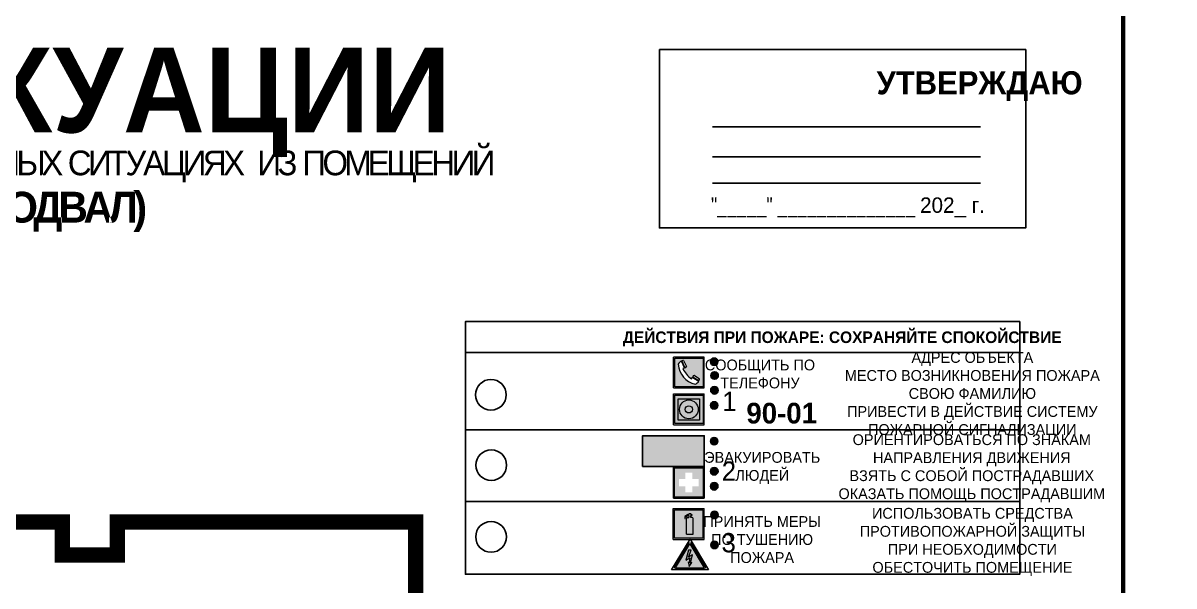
# Model space of a CAD drawing. Header units: millimetres. Extents: x 13114 to 67229, y 22859 to 38520.
# Drawn here: x 17581.7 to 17880.1, y 25311.4 to 25457.3 of the extents above; entities that cross this region are included whole.
import ezdxf

# ---------------------------------------------------------------- set-up
doc = ezdxf.new("R2010")
doc.units = ezdxf.units.MM
doc.styles.add('обычный', font='arial.ttf')

# ---------------------------------------------------------------- blocks, each defined once
blk = doc.blocks.new('A$C3E6D3DDE')
at = {"lineweight": 5}
h = blk.add_hatch(color=40, dxfattribs=at)
h.paths.add_polyline_path([(24.1, 1.45), (16.46, -11.35), (31.74, -11.35)])
h.paths.add_polyline_path([(24.09, -0.46), (30.03, -10.41), (18.14, -10.41)], flags=16)
h.paths.add_polyline_path([(24.54, -3.08), (23.41, -6.02), (25.13, -5.01), (24.33, -8.5), (24.82, -8.27), (23.79, -9.86), (23.4, -8.04), (23.8, -8.43), (24.04, -6.29), (22.39, -7.25), (23.44, -3.08)], flags=0)
h = blk.add_hatch(color=256, dxfattribs=at)
h.paths.add_polyline_path([(24.37, 0.03, 0.567511), (23.82, 0.03), (17.59, -10.4, 0.582454), (17.86, -10.88), (30.32, -10.88, 0.582149), (30.6, -10.4)])
h.paths.add_polyline_path([(24.09, -0.46), (18.14, -10.41), (30.03, -10.41)], flags=16)
h.paths.add_polyline_path([(24.54, -3.08), (23.41, -6.02), (25.13, -5.01), (24.33, -8.5), (24.82, -8.27), (23.79, -9.86), (23.4, -8.04), (23.8, -8.43), (24.04, -6.29), (22.39, -7.25), (23.44, -3.08)], flags=0)
h = blk.add_hatch(color=40, dxfattribs=at)
h.paths.add_polyline_path([(24.09, -0.46), (18.14, -10.41), (30.03, -10.41)])
h.paths.add_polyline_path([(24.82, -8.27), (23.79, -9.86), (23.4, -8.04), (23.8, -8.43), (24.04, -6.29), (22.39, -7.25), (23.44, -3.08), (24.54, -3.08), (23.41, -6.02), (25.13, -5.01), (24.33, -8.5)], flags=16)
at = {"color": 40, "lineweight": 5}
for p, q in [((16.46, -11.35), (24.1, 1.45)), ((24.1, 1.45), (31.74, -11.35))]:
    blk.add_line(p, q, dxfattribs=at)
at = {"lineweight": 5}
for p, q in [((17.59, -10.4), (23.82, 0.03)), ((24.37, 0.03), (30.6, -10.4)), ((18.14, -10.41), (24.09, -0.46)), ((23.44, -3.08), (22.39, -7.25)), ((23.41, -6.02), (24.54, -3.08)), ((24.54, -3.08), (23.44, -3.08)), ((24.09, -0.46), (30.03, -10.41)), ((22.39, -7.25), (24.04, -6.29)), ((23.8, -8.43), (23.4, -8.04)), ((23.4, -8.04), (23.79, -9.86)), ((25.13, -5.01), (23.41, -6.02)), ((23.79, -9.86), (24.82, -8.27)), ((24.04, -6.29), (23.8, -8.43)), ((24.33, -8.5), (25.13, -5.01)), ((24.82, -8.27), (24.33, -8.5)), ((17.86, -10.88), (30.32, -10.88)), ((18.14, -10.41), (30.03, -10.41))]:
    blk.add_line(p, q, dxfattribs=at)
at = {"color": 50, "lineweight": 5}
blk.add_line((31.74, -11.35), (16.46, -11.35), dxfattribs=at)
blk = doc.blocks.new('A$C456E1F9C')
at = {"lineweight": 5}
h = blk.add_hatch(color=242, dxfattribs=at)
h.paths.add_polyline_path([(0.51, -1.47), (0.51, -13.26), (12.29, -13.26), (12.29, -1.47)])
h.paths.add_polyline_path([(5.42, -4.95, -0.254479), (4.78, -5.4), (3.52, -2.53, -0.209735), (4.23, -2.4)], flags=16)
h.paths.add_polyline_path([(8.53, -8.6), (10.87, -10.17), (10.54, -10.76), (8.03, -9.13, -0.192251)], flags=16)
h.paths.add_polyline_path([(4.61, -5.49, 0.005518), (3.87, -5.72, 0.128647), (7.49, -10.01, 0.00809), (7.83, -9.33), (10.47, -10.97, -0.16736), (8.99, -12.25, -0.327862), (1.95, -3.95, -0.166952), (3.36, -2.62)], flags=16)
at = {"color": 242, "lineweight": 5}
for p, q in [((0, -13.77), (0, -0.97)), ((12.8, -0.97), (0, -0.97)), ((4.61, -5.49), (3.36, -2.62)), ((3.52, -2.53), (4.78, -5.4)), ((4.23, -2.4), (5.42, -4.95)), ((12.8, -13.77), (12.8, -0.97)), ((7.83, -9.33), (10.47, -10.97)), ((8.03, -9.13), (10.54, -10.76)), ((10.81, -10.12), (8.53, -8.6)), ((0, -13.77), (12.8, -13.77)), ((10.54, -10.76), (10.8, -10.3)), ((10.8, -10.3), (10.81, -10.12))]:
    blk.add_line(p, q, dxfattribs=at)
blk.add_lwpolyline([(0.51, -1.47), (12.29, -1.47), (12.29, -13.26), (0.51, -13.26)], close=True, dxfattribs=at)
for centre, radius, start, end in [((4.59, -5.34), 2.99, 114.2845, 152.1974), ((11.12, -3.31), 9.19, 183.9915, 256.6009), ((4.02, -3.27), 0.891, 76.3284, 123.7092), ((14.98, -39.1), 35.17, 107.1487, 108.4135), ((13.86, -0.94), 11.08, 205.5536, 234.8762), ((4.68, -4.59), 0.824, 276.9621, 334.0723), ((-13.31, 0.8), 23.44, 332.5487, 334.4027), ((8.94, -9.5), 0.989, 114.4092, 157.9388), ((7.87, -9.46), 3, 291.9291, 329.9329)]:
    blk.add_arc(centre, radius, start, end, dxfattribs=at)
blk = doc.blocks.new('A$C54414219')
at = {"true_color": 0xffffff}
h = blk.add_hatch(color=7, dxfattribs=at)
h.paths.add_polyline_path([(2.39, -9.45), (2.39, -18.3), (11.23, -18.3), (11.23, -9.45)], flags=0)
h.paths.add_polyline_path([(10.71, -13.87, -1), (2.92, -13.87, -1)], flags=0)
h.paths.add_polyline_path([(8.3, -13.87, -1), (5.33, -13.87, -1)], flags=0)
h.paths.add_polyline_path([(0.41, -7.47), (0.41, -20.27), (13.21, -20.27), (13.21, -7.47)])
h.paths.add_polyline_path([(0.92, -19.77), (12.71, -19.77), (12.71, -7.98), (0.92, -7.98)], flags=16)
h.paths.add_polyline_path([(11.23, -9.45), (11.23, -18.3), (2.39, -18.3), (2.39, -9.45)], flags=0)
at = {"lineweight": 5}
h = blk.add_hatch(color=242, dxfattribs=at)
h.paths.add_polyline_path([(12.71, -7.98), (0.92, -7.98), (0.92, -19.77), (12.71, -19.77)])
h.paths.add_polyline_path([(11.23, -18.3), (2.39, -18.3), (2.39, -9.45), (11.23, -9.45)], flags=16)
h.paths.add_polyline_path([(10.71, -13.87, -1), (2.92, -13.87, -1)], flags=0)
h.paths.add_polyline_path([(8.3, -13.87, -1), (5.33, -13.87, -1)], flags=0)
at = {"true_color": 0xffffff}
h = blk.add_hatch(color=7, dxfattribs=at)
h.paths.add_polyline_path([(2.39, -9.45), (2.39, -18.3), (11.23, -18.3), (11.23, -9.45)])
h.paths.add_polyline_path([(10.71, -13.87, -1), (2.92, -13.87, -1)], flags=16)
h.paths.add_polyline_path([(8.3, -13.87, -1), (5.33, -13.87, -1)], flags=0)
at = {"lineweight": 5}
h = blk.add_hatch(color=242, dxfattribs=at)
h.paths.add_polyline_path([(2.92, -13.87, 1), (10.71, -13.87, 1)])
h.paths.add_polyline_path([(8.3, -13.87, -1), (5.33, -13.87, -1)], flags=16)
at = {"color": 242, "lineweight": 5}
for p, q in [((0.41, -20.27), (0.41, -7.47)), ((0.41, -7.47), (13.21, -7.47)), ((0.41, -7.47), (13.21, -7.47)), ((13.21, -20.27), (13.21, -7.47)), ((0.41, -20.27), (13.21, -20.27))]:
    blk.add_line(p, q, dxfattribs=at)
for points in [[(0.92, -7.98), (12.71, -7.98), (12.71, -19.77), (0.92, -19.77)], [(2.39, -9.45), (11.23, -9.45), (11.23, -18.3), (2.39, -18.3)]]:
    blk.add_lwpolyline(points, close=True, dxfattribs=at)
for radius in [3.89, 1.49]:
    blk.add_circle((6.81, -13.87), radius, dxfattribs=at)
blk = doc.blocks.new('A$C32E8229D')
at = {"true_color": 0xffffff}
blk.add_hatch(color=7, dxfattribs=at).paths.add_polyline_path([(0, 0), (0, -8), (16, -8), (16, 0)])
h = blk.add_hatch(color=126)
h.paths.add_polyline_path([(0.2, -0.2), (15.8, -0.2), (15.8, -7.8), (0.2, -7.8)])
h.paths.add_polyline_path([(13.49, -2.05), (12.08, -2.05), (11.37, -2.63, 0.162397), (11.29, -2.84), (11.29, -3.63), (10.35, -3.63), (10.35, -4.05), (11.68, -4.05), (11.68, -3.48), (12.26, -4.28), (11.29, -5.1), (11.29, -6.78), (11.85, -6.78), (11.85, -5.44), (12.8, -4.64), (12.8, -5.94), (14.46, -5.94), (14.46, -5.39), (13.45, -5.39), (13.45, -3.97), (12.46, -2.59), (13.15, -2.59), (13.69, -3.34), (14.18, -3)], flags=16)
h.paths.add_polyline_path([(10.74, -1.82, 1), (11.8, -1.82, 1)], flags=16)
h.paths.add_polyline_path([(9.39, -3.59), (5.99, -3.59), (6.56, -3.03), (5.91, -3.03), (5.1, -3.83), (5.91, -4.64), (6.56, -4.64), (5.99, -4.09), (9.39, -4.09)], flags=16)
h.paths.add_polyline_path([(4.29, -1.08), (1.72, -1.08), (1.72, -6.6), (4.29, -6.6)], flags=16)
at = {"color": 126}
blk.add_lwpolyline([(16, -8), (0, -8), (0, 0), (16, 0)], close=True, dxfattribs=at)
blk = doc.blocks.new('A$C18900ED3')
h = blk.add_hatch(color=126)
h.paths.add_polyline_path([(-0.18, -0.18), (-7.02, -0.18), (-7.02, -7.02), (-0.18, -7.02)])
h.paths.add_polyline_path([(-5.89, -4.46), (-5.89, -2.77), (-4.46, -2.77), (-4.46, -1.31), (-2.77, -1.31), (-2.77, -2.77), (-1.33, -2.77), (-1.33, -4.46), (-2.77, -4.46), (-2.77, -5.89), (-4.46, -5.89), (-4.46, -4.46)], flags=16)
at = {"color": 126}
for p, q in [((-7.2, 0), (-7.2, -7.2)), ((0, 0), (-7.2, 0)), ((0, -7.2), (0, 0)), ((-7.02, -7.02), (-7.02, -0.18)), ((-7.02, -0.18), (-0.18, -0.18)), ((-0.18, -0.18), (-0.18, -7.02)), ((-7.2, -7.2), (0, -7.2)), ((-0.18, -7.02), (-7.02, -7.02))]:
    blk.add_line(p, q, dxfattribs=at)
blk = doc.blocks.new('A$C3AD82952')
at = {"true_color": 0xf5f5ff}
h = blk.add_hatch(color=7, dxfattribs=at)
h.dxf.hatch_style = 1
h.paths.add_polyline_path([(8.21, 8.73, 0.414214), (7.89, 9.05), (7.22, 9.05), (7.22, 9.92), (7.59, 9.92, 1), (7.57, 10.36), (7.22, 10.36), (7.22, 10.6), (6.43, 10.6), (6.43, 10.36), (6.01, 10.36), (4.74, 9.59), (4.74, 8.69), (4.98, 8.73), (4.98, 9.26), (6.12, 9.91), (6.43, 9.91), (6.43, 9.05), (5.76, 9.05, 0.414214), (5.44, 8.73), (5.44, 2.2), (8.21, 2.2)], flags=0)
h.paths.add_polyline_path([(12.8, 12.8), (0, 12.8), (0, 0), (12.8, 0)])
h.paths.add_polyline_path([(0.51, 12.29), (12.29, 12.29), (12.29, 0.51), (0.51, 0.51)], flags=16)
h.paths.add_polyline_path([(4.74, 9.59), (6.01, 10.36), (6.43, 10.36), (6.43, 10.6), (7.22, 10.6), (7.22, 10.36), (7.59, 10.36, -0.94586), (7.59, 9.92), (7.22, 9.92), (7.22, 9.05), (7.89, 9.05, -0.414214), (8.21, 8.73), (8.21, 2.2), (5.44, 2.2), (5.44, 8.73, -0.414214), (5.76, 9.05), (6.43, 9.05), (6.43, 9.91), (6.12, 9.91), (4.98, 9.26), (4.98, 8.73), (4.74, 8.69)], flags=0)
h = blk.add_hatch(color=242)
h.dxf.hatch_style = 1
h.paths.add_polyline_path([(12.29, 12.29), (0.51, 12.29), (0.51, 0.51), (12.29, 0.51)])
h.paths.add_polyline_path([(4.74, 8.69), (4.74, 9.59), (6.01, 10.36), (6.43, 10.36), (6.43, 10.6), (7.22, 10.6), (7.22, 10.36), (7.59, 10.36, -0.94586), (7.59, 9.92), (7.22, 9.92), (7.22, 9.05), (7.89, 9.05, -0.414214), (8.21, 8.73), (8.21, 2.2), (5.44, 2.2), (5.44, 8.73, -0.414214), (5.76, 9.05), (6.43, 9.05), (6.43, 9.91), (6.12, 9.91), (4.98, 9.26), (4.98, 8.73)], flags=16)
h = blk.add_hatch(color=7, dxfattribs=at)
h.dxf.hatch_style = 1
h.paths.add_polyline_path([(8.21, 8.73, 0.414214), (7.89, 9.05), (7.22, 9.05), (7.22, 9.92), (7.59, 9.92, 1), (7.57, 10.36), (7.22, 10.36), (7.22, 10.6), (6.43, 10.6), (6.43, 10.36), (6.01, 10.36), (4.74, 9.59), (4.74, 8.69), (4.98, 8.73), (4.98, 9.26), (6.12, 9.91), (6.43, 9.91), (6.43, 9.05), (5.76, 9.05, 0.414214), (5.44, 8.73), (5.44, 2.2), (8.21, 2.2)])
at = {"color": 242, "lineweight": 5}
for p, q in [((0, 0), (0, 12.8)), ((0, 12.8), (12.8, 12.8)), ((6.01, 10.36), (4.74, 9.59)), ((4.74, 9.59), (4.74, 8.69)), ((4.98, 9.26), (6.12, 9.91)), ((6.01, 10.36), (6.43, 10.36)), ((6.12, 9.91), (6.43, 9.91)), ((7.22, 10.6), (6.43, 10.6)), ((6.43, 10.6), (6.43, 10.36)), ((6.43, 9.91), (6.43, 9.05)), ((7.22, 10.36), (7.22, 10.6)), ((7.59, 10.36), (7.22, 10.36)), ((7.22, 9.05), (7.22, 9.92)), ((7.59, 9.92), (7.22, 9.92)), ((12.8, 0), (12.8, 12.8)), ((4.74, 8.69), (4.98, 8.73)), ((4.98, 8.73), (4.98, 9.26)), ((5.44, 2.2), (5.44, 8.73)), ((5.76, 9.05), (6.43, 9.05)), ((7.89, 9.05), (7.22, 9.05)), ((8.21, 2.2), (8.21, 8.73)), ((0, 0), (12.8, 0)), ((5.44, 2.2), (8.21, 2.2))]:
    blk.add_line(p, q, dxfattribs=at)
blk.add_lwpolyline([(0.51, 12.29), (12.29, 12.29), (12.29, 0.51), (0.51, 0.51)], close=True, dxfattribs=at)
for centre, radius, start, end in [((7.58, 10.14), 0.223, 273.1875, 86.8125), ((5.76, 8.73), 0.32, 90, 180), ((7.89, 8.73), 0.32, 0, 90)]:
    blk.add_arc(centre, radius, start, end, dxfattribs=at)

msp = doc.modelspace()

# ---------------------------------------------------------------- hatches: boundary and pattern name
at = {"lineweight": 0}
h = msp.add_hatch(color=256, dxfattribs=at)
h.dxf.hatch_style = 1
h.paths.add_polyline_path([(17759.94, 25369.53, 1), (17761.87, 25369.53, 1)])
h = msp.add_hatch(color=256, dxfattribs=at)
h.dxf.hatch_style = 1
h.paths.add_polyline_path([(17760.04, 25365.95, 1), (17761.97, 25365.95, 1)])
h = msp.add_hatch(color=256, dxfattribs=at)
h.dxf.hatch_style = 1
h.paths.add_polyline_path([(17760, 25362.13, 1), (17761.93, 25362.13, 1)])
h = msp.add_hatch(color=256, dxfattribs=at)
h.dxf.hatch_style = 1
h.paths.add_polyline_path([(17759.92, 25358.21, 1), (17761.85, 25358.21, 1)])
h = msp.add_hatch(color=256, dxfattribs=at)
h.dxf.hatch_style = 1
h.paths.add_polyline_path([(17759.93, 25348.94, 1), (17761.86, 25348.94, 1)])
h = msp.add_hatch(color=256, dxfattribs=at)
h.dxf.hatch_style = 1
h.paths.add_polyline_path([(17759.97, 25341.16, 1), (17761.9, 25341.16, 1)])
h = msp.add_hatch(color=256, dxfattribs=at)
h.dxf.hatch_style = 1
h.paths.add_polyline_path([(17759.96, 25337.26, 1), (17761.9, 25337.26, 1)])
h = msp.add_hatch(color=256, dxfattribs=at)
h.dxf.hatch_style = 1
h.paths.add_polyline_path([(17760.02, 25329.84, 1), (17761.96, 25329.84, 1)])
h = msp.add_hatch(color=256, dxfattribs=at)
h.dxf.hatch_style = 1
h.paths.add_polyline_path([(17760.03, 25322.07, 1), (17761.96, 25322.07, 1)])

# ---------------------------------------------------------------- linework, layer by layer
at = {"color": 6, "lineweight": 100}
for points in [[(17266.97, 25068.3), (17866.97, 25068.3), (17866.97, 25463.3), (17266.97, 25463.3)], [(17866.97, 25068.3), (18466.97, 25068.3), (18466.97, 25463.3), (17866.97, 25463.3)]]:
    msp.add_lwpolyline(points, close=True, dxfattribs=at)
for points in [[(17746.69, 25450.41), (17841.7, 25450.41), (17841.7, 25404.2), (17746.69, 25404.2)], [(17696.39, 25371.88), (17840.16, 25371.88), (17840.16, 25379.93), (17696.39, 25379.93)], [(17696.39, 25371.88), (17840.16, 25371.88), (17840.16, 25314.48), (17696.39, 25314.48)]]:
    msp.add_lwpolyline(points, close=True)
for points in [[(17760.44, 25430.36), (17829.97, 25430.36)], [(17760.44, 25422.6), (17829.97, 25422.6)], [(17760.44, 25415.81), (17829.97, 25415.81)], [(17754.81, 25351.89), (17696.39, 25351.89), (17840.16, 25351.89)], [(17754.81, 25333.31), (17696.39, 25333.31), (17840.16, 25333.31)]]:
    msp.add_lwpolyline(points)
at = {"lineweight": 100, "const_width": 4}
msp.add_lwpolyline([(17546.77, 25328), (17591.88, 25328), (17591.88, 25319.44), (17606.14, 25319.44), (17606.14, 25328), (17683.5, 25328), (17683.5, 25186.26), (17655.13, 25186.26), (17655.13, 25166.43), (17606.14, 25166.43), (17606.14, 25214.6), (17592.84, 25214.6), (17592.84, 25166.43), (17546.77, 25166.43)], dxfattribs=at)
for centre, radius in [((17760.9, 25369.53), 0.966), ((17703.02, 25360.96), 3.98), ((17761.01, 25365.95), 0.966), ((17760.97, 25362.13), 0.966), ((17760.89, 25358.21), 0.966), ((17760.9, 25348.94), 0.966), ((17703.11, 25342.73), 3.98), ((17760.94, 25341.16), 0.966), ((17760.93, 25337.26), 0.966), ((17760.99, 25329.84), 0.966), ((17703.05, 25324.16), 3.98), ((17760.99, 25322.07), 0.966)]:
    msp.add_circle(centre, radius)

# ---------------------------------------------------------------- block references
for name, p, xscale, yscale, zscale in [('A$C456E1F9C', (17750.35, 25371.35), 0.625, 0.625, 0.625), ('A$C54414219', (17750.09, 25365.86), 0.625, 0.625, 0.625), ('A$C18900ED3', (17758.35, 25342.21), 1.111111111007631, 1.111111111007631, 1.111111111007631), ('A$C3AD82952', (17750.3, 25323.48), 0.625, 0.625, 0.625), ('A$C3E6D3DDE', (17739.58, 25322.67), 0.625, 0.625, 0.625)]:
    msp.add_blockref(name, p, dxfattribs=dict(xscale=xscale, yscale=yscale, zscale=zscale))
at = {"xscale": -1}
msp.add_blockref('A$C32E8229D', (17758.35, 25350.36), dxfattribs=at)

# ---------------------------------------------------------------- texts
at = {"lineweight": 0, "style": 'обычный'}
for s, insert, char_height, width, attachment_point in [('{\\fProxima Nova Rg|b1|i0|c204|p2;ПЛАН ЭВАКУАЦИИ}', (17415.47, 25450.94), 22, 493.8901, 1), ('\\pi-18,l18,t18;{\\fProxima Nova Rg|b1|i0|c204|p2;УТВЕРЖДАЮ\\H1.1997x; }', (17829.73, 25440.94), 6, 126.6484, 5), ('{\\fArial Narrow|b0|i0|c204|p34;"_____" ______________ \\fProxima Nova Rg|b0|i0|c204|p2;202_ г. }', (17795.6, 25409.53), 4, 78.6503, 5), ('{\\fProxima Nova Rg|b1|i0|c204|p2;ДЕЙСТВИЯ ПРИ ПОЖАРЕ: СОХРАНЯЙТЕ СПОКОЙСТВИЕ\\H1.6644x; }', (17794.11, 25375.44), 3, 175.1736, 5), ('{\\fProxima Nova Rg|b0|i0|c204|p2;СООБЩИТЬ ПО \\PТЕЛЕФОНУ}', (17772.78, 25366.34), 2.8, 126.6484, 5), ('\\pi-8.4,l8.4,t8.4;{\\fProxima Nova Rg|b0|i0|c204|p2;АДРЕС ОБЪЕКТА\\PМЕСТО ВОЗНИКНОВЕНИЯ ПОЖАРА \\PСВОЮ ФАМИЛИЮ\\PПРИВЕСТИ В ДЕЙСТВИЕ СИСТЕМУ \\PПОЖАРНОЙ СИГНАЛИЗАЦИИ}', (17827.85, 25360.9), 2.8, 126.6484, 5), ('{\\fProxima Nova Rg|b0|i0|c204|p2;1\\H1.1667x; }', (17764.88, 25359.27), 5, 126.6484, 5), ('{\\fProxima Nova Rg|b1|i0|c204|p2;\\H1.0714x;90-01\\fProxima Nova Rg|b0|i0|c204|p2;\\H0.93331x; \\H1.3449x; }', (17778.41, 25356.17), 5, 126.6484, 5), ('\\pi-8.4,l8.4,t8.4;{\\fProxima Nova Rg|b0|i0|c204|p2;ОРИЕНТИРОВАТЬСЯ ПО ЗНАКАМ \\PНАПРАВЛЕНИЯ ДВИЖЕНИЯ\\PВЗЯТЬ С СОБОЙ ПОСТРАДАВШИХ\\PОКАЗАТЬ ПОМОЩЬ ПОСТРАДАВШИМ}', (17827.71, 25341.93), 2.8, 126.6484, 5), ('{\\fProxima Nova Rg|b0|i0|c204|p2;ЭВАКУИРОВАТЬ \\PЛЮДЕЙ}', (17773.38, 25342.01), 2.8, 126.6484, 5), ('{\\fProxima Nova Rg|b0|i0|c204|p2;2\\H1.1967x; }', (17764.73, 25341.19), 5, 126.6484, 5), ('\\pi-8.4,l8.4,t8.4;{\\fProxima Nova Rg|b0|i0|c204|p2;ИСПОЛЬЗОВАТЬ СРЕДСТВА \\PПРОТИВОПОЖАРНОЙ ЗАЩИТЫ \\PПРИ НЕОБХОДИМОСТИ \\PОБЕСТОЧИТЬ ПОМЕЩЕНИЕ}', (17827.87, 25322.85), 2.8, 126.6484, 5), ('{\\fProxima Nova Rg|b0|i0|c204|p2;ПРИНЯТЬ МЕРЫ \\PПО ТУШЕНИЮ \\PПОЖАРА}', (17773.34, 25323.44), 2.8, 126.6484, 5), ('{\\fProxima Nova Rg|b0|i0|c204|p2;3\\H1.1967x; }', (17764.67, 25322.61), 5, 126.6484, 5)]:
    msp.add_mtext(s, dxfattribs=dict(at, insert=insert, char_height=char_height, width=width, attachment_point=attachment_point))
at = {"color": 0, "lineweight": 0, "insert": (17565.81, 25424.37), "char_height": 8, "width": 449.2158, "attachment_point": 5, "style": 'обычный'}
msp.add_mtext('{\\fArial Black|b1|i0|c204|p34;\\H2x;\\T0.85;  \\fArial Narrow|b0|i0|c204|p34;\\H0.8x;\\W0.9;\\P\\fProxima Nova Rg|b0|i0|c204|p2;\\H0.5x;\\W1;\\C256;ПРИ ПОЖАРЕ  ИЛИ ДРУГИХ ЧРЕЗВЫЧАЙНЫХ СИТУАЦИЯХ  ИЗ ПОМЕЩЕНИЙ \\fProxima Nova Rg|b1|i0|c204|p2;\\H1.25x;\\PЦЭО: ПП-4 (ПОДВАЛ)}', dxfattribs=at)

doc.saveas('drawing.dxf')
